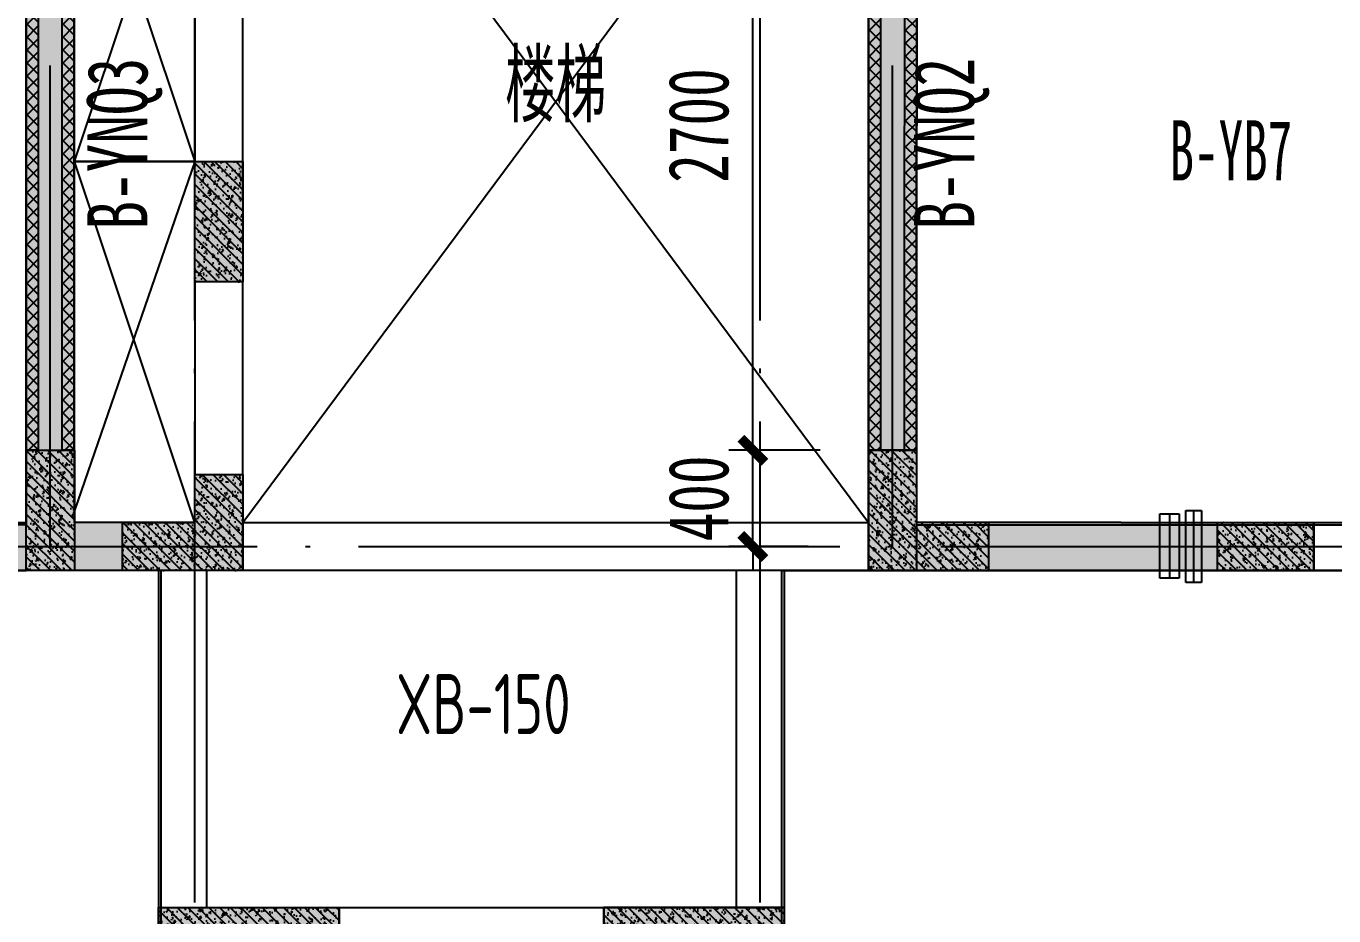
# Model space of a CAD drawing. Extents: x -3200781797 to -8106663, y 494714 to 1244925.
# Drawn here: x -8141201 to -8135767, y 933789 to 937488 of the extents above; entities that cross this region are included whole.
import ezdxf
from ezdxf.enums import TextEntityAlignment as Align
from ezdxf.xclip import XClip

# ---------------------------------------------------------------- set-up
doc = ezdxf.new("R2010")
doc.units = 0
doc.header["$LTSCALE"] = 1000
doc.header["$MEASUREMENT"] = 0
doc.header["$XCLIPFRAME"] = 0
for name, pattern in [('125-墙体$0$CENTER2', [1.125, 0.75, -0.125, 0.125, -0.125]), ('125-墙体$0$CONTINOUS', [0]), ('125-核心筒-标准层$0$CONTINOUS', [0]), ('3#-轴线$0$DOTE', [2.4200000000000004, 2, -0.2, 0.02, -0.2]), ('3#4#5#$0$DASH', [0.35, 0.25, -0.1]), ('DASH', [0.35, 0.25, -0.1])]:
    doc.linetypes.add(name, pattern=pattern)
doc.layers.get('Defpoints').update_dxf_attribs({"color": 30, "linetype": 'DASH'})
for name, color, linetype in [('120-墙体$0$S-WALL', 40, 'Continuous'), ('120-墙体$0$S-WALL-HATC', 253, 'Continuous'), ('125-墙体$0$DUCT-排烟中心线', 5, '125-墙体$0$CENTER2'), ('125-墙体$0$DUCT-排烟管', 2, 'Continuous'), ('125-墙体$0$DUCT-送风中心线', 5, '125-墙体$0$CENTER2'), ('125-墙体$0$DUCT-送风管', 4, 'Continuous'), ('125-墙体$0$S-WALL', 40, 'Continuous'), ('125-墙体$0$S-WALL-BEAM', 120, 'Continuous'), ('125-墙体$0$S-WALL-COLU', 252, '125-墙体$0$CONTINOUS'), ('125-墙体$0$S-WALL-COLU-HATC', 16, 'Continuous'), ('125-墙体$0$S-WALL-HATC', 253, 'Continuous'), ('125-核心筒-标准层$0$S-SLAB-HOLE', 5, 'Continuous'), ('125-核心筒-标准层$0$S-WALL', 40, 'Continuous'), ('125-核心筒-标准层$0$S-WALL-BEAM', 120, 'Continuous'), ('125-核心筒-标准层$0$S-WALL-COLU', 252, '125-核心筒-标准层$0$CONTINOUS'), ('125-核心筒-标准层$0$S-WALL-COLU-HATC', 16, 'Continuous'), ('125-核心筒-标准层$0$S-WALL-HATC', 253, 'Continuous'), ('3#-轴线$0$A-ANNO-DOTE', 10, '3#-轴线$0$DOTE'), ('3#4#5#$0$DIM', 3, 'Continuous'), ('3#4#5#$0$PC-SLAB', 6, '3#4#5#$0$DASH'), ('3#4#5#$0$S-ANNO-TEXT', 7, 'Continuous'), ('3#4#5#$0$S-PC-FQ-NYQ', 4, 'Continuous'), ('3#4#5#$0$S-PC-FQ-WYQ', 4, 'Continuous'), ('3#4#5#$0$S-PC-SLAB', 6, 'Continuous'), ('3#4#5#模板$0$S-SLAB-TEXT', 120, 'Continuous'), ('4#-标准层$0$S-SLAB-TEXT', 120, 'Continuous')]:
    doc.layers.add(name, color=color, linetype=linetype)
doc.styles.add('3#4#5#$0$外部参照 1$0$宋体', font='', dxfattribs={"width": 0.8})
doc.styles.add('3#4#5#$0$宋体', font='', dxfattribs={"width": 0.8})
doc.styles.add('3#4#5#$0$楷体', font='', dxfattribs={"width": 0.7})
doc.styles.add('3#4#5#模板$0$TSSD_Rein', font='tssdeng.shx', dxfattribs={"width": 0.7, "bigfont": 'hztxt.shx'})
doc.styles.add('4#-标准层$0$TSSD_Rein', font='tssdeng.shx', dxfattribs={"width": 0.7, "bigfont": 'hztxt.shx'})
doc.styles.get('3#4#5#$0$外部参照 1$0$宋体').set_extended_font_data('SimSun')
doc.styles.get('3#4#5#$0$宋体').set_extended_font_data('SimSun')
doc.styles.get('3#4#5#$0$楷体').set_extended_font_data('KaiTi_GB2312')
doc.dimstyles.new('3#4#5#$0$TSSD_100_100', dxfattribs={"dimtxt": 250, "dimasz": 100, "dimexe": 100, "dimexo": 250, "dimgap": 100, "dimtad": 1, "dimdec": 0, "dimzin": 0, "dimdsep": 46, "dimtxsty": '3#4#5#$0$楷体', "dimblk": '3#4#5#$0$_ArchTick', "dimcen": 0, "dimdle": 100, "dimclrt": 7, "dimadec": 0, "dimazin": 0, "dimtfac": 1, "dimtdec": 0, "dimtix": 1, "dimtmove": 2, "dimatfit": 3, "dimfxl": 1, "dimtolj": 1, "dimtzin": 0, "dimarcsym": 0})

# ---------------------------------------------------------------- blocks, each defined once
blk = doc.blocks.new('3#4#5#模板$0$banhou-1')
at = {"layer": '3#4#5#模板$0$S-SLAB-TEXT', "style": '3#4#5#模板$0$TSSD_Rein', "width": 0.7}
blk.add_text('XB-150', height=250, dxfattribs=at).set_placement((91797.24383308506, 28432.6346223593), align=Align.BOTTOM_LEFT)
blk = doc.blocks.new('3#4#5#$0$_ArchTick')
at = {"color": 0, "linetype": 'ByBlock', "const_width": 0.4}
blk.add_lwpolyline([(-0.5, -0.5), (0.5, 0.5)], dxfattribs=at)
blk = doc.blocks.new('*D3527')
at = {"layer": '3#4#5#$0$DIM', "color": 0, "lineweight": -2, "transparency": 16777216}
for p, q in [((32619.35272401017, -3000.161881071924), (32619.35272401017, -100.1653699586752)), ((32874.50831106691, -200.1653699586751), (32519.35272401017, -200.1653699586752)), ((32899.27011091555, -2900.161881071924), (32519.35272401017, -2900.161881071924))]:
    blk.add_line(p, q, dxfattribs=at)
at = {"layer": 'Defpoints', "color": 0, "transparency": 16777216}
for p in [(32619.35272401017, -200.1653699586752), (33124.50831106691, -200.1653699586751), (33149.27011091555, -2900.161881071924)]:
    blk.add_point(p, dxfattribs=at)
at = {"layer": '3#4#5#$0$DIM', "color": 0, "lineweight": -2, "transparency": 16777216, "xscale": 100, "yscale": 100, "zscale": 100}
for p, rotation in [((32619.35272401017, -200.1653699586752), 90), ((32619.35272401017, -2900.161881071924), 270)]:
    blk.add_blockref('3#4#5#$0$_ArchTick', p, dxfattribs=dict(at, rotation=rotation))
at = {"layer": '3#4#5#$0$DIM', "color": 7, "transparency": 16777216, "insert": (32394.35272401016, -1550.163625515308), "char_height": 250, "attachment_point": 5, "rotation": 90, "style": '3#4#5#$0$楷体'}
blk.add_mtext('\\A1;2700', dxfattribs=at)
blk = doc.blocks.new('3#4#5#$0$B-YNQ2')
at = {"layer": '3#4#5#$0$S-PC-FQ-WYQ'}
h = blk.add_hatch(dxfattribs=at)
h.set_pattern_fill('ANSI37', color=256, scale=12, angle=90)
h.set_pattern_definition([(135, (-988908.0325066783, 837089.8351959386), (-26.94076836320746, -26.94076836320745), []), (225, (-988908.0325066783, 837089.8351959386), (26.94076836320745, -26.94076836320746), [])])
h.paths.add_polyline_path([(-127105.3843353875, 321688.4222274119), (-127055.3843353875, 321688.4222274119), (-127055.6225355351, 324388.4186985985), (-127105.6225355351, 324388.4186985985)])
h = blk.add_hatch(dxfattribs=at)
h.set_pattern_fill('ANSI37', color=256, scale=12, angle=90)
h.set_pattern_definition([(135, (-988758.0325094552, 837089.835195946), (-26.94076836320746, -26.94076836320745), []), (225, (-988758.0325094552, 837089.835195946), (26.94076836320745, -26.94076836320746), [])])
h.paths.add_polyline_path([(-126955.3843381647, 321688.4222274194), (-126905.3843381647, 321688.4222274194), (-126905.6225383123, 324388.418698606), (-126955.6225383123, 324388.418698606)])
for points in [[(-127105.3843353875, 321688.4222274119), (-127055.3843353875, 321688.4222274119), (-127055.6225355351, 324388.4186985985), (-127105.6225355351, 324388.4186985985)], [(-127105.6225358211, 324388.4186985985), (-126905.6225354774, 324388.4186985985), (-126905.3843353298, 321688.4222274194), (-127105.3843356734, 321688.4222274194)], [(-126955.3843381647, 321688.4222274194), (-126905.3843381647, 321688.4222274194), (-126905.6225383123, 324388.418698606), (-126955.6225383123, 324388.418698606)]]:
    blk.add_lwpolyline(points, close=True, dxfattribs=at)
blk = doc.blocks.new('3#4#5#$0$B-YNQ3')
at = {"layer": '3#4#5#$0$S-PC-FQ-WYQ'}
h = blk.add_hatch(dxfattribs=at)
h.set_pattern_fill('ANSI37', color=256, scale=12, angle=90)
h.set_pattern_definition([(135, (-992358.2834872701, 833989.7067861415), (-26.94076836320746, -26.94076836320745), []), (225, (-992358.2834872701, 833989.7067861415), (26.94076836320745, -26.94076836320746), [])])
h.paths.add_polyline_path([(-130555.6353159794, 319088.2938176148), (-130505.6353159794, 319088.2938176148), (-130505.8737210643, 321488.3999121862), (-130555.8737210643, 321488.3999121862)])
h = blk.add_hatch(dxfattribs=at)
h.set_pattern_fill('ANSI37', color=256, scale=12, angle=90)
h.set_pattern_definition([(135, (-992208.2834900471, 833989.706786149), (-26.94076836320746, -26.94076836320745), []), (225, (-992208.2834900471, 833989.706786149), (26.94076836320745, -26.94076836320746), [])])
h.paths.add_polyline_path([(-130405.6353187566, 319088.2938176224), (-130355.6353187566, 319088.2938176224), (-130355.8737238415, 321488.3999121937), (-130405.8737238415, 321488.3999121937)])
for points in [[(-130555.6353159794, 319088.2938176148), (-130505.6353159794, 319088.2938176148), (-130505.8737210643, 321488.3999121862), (-130555.8737210643, 321488.3999121862)], [(-130555.8737213502, 321488.3999121862), (-130355.8737210066, 321488.3999121862), (-130355.6353159216, 319088.2938176224), (-130555.6353162653, 319088.2938176224)], [(-130405.6353187566, 319088.2938176224), (-130355.6353187566, 319088.2938176224), (-130355.8737238415, 321488.3999121937), (-130405.8737238415, 321488.3999121937)]]:
    blk.add_lwpolyline(points, close=True, dxfattribs=at)
blk = doc.blocks.new('*D3515')
at = {"layer": '3#4#5#$0$DIM', "color": 0, "lineweight": -2, "transparency": 16777216}
for p, q in [((32619.3527240104, -2900.161881071924), (32619.3527240104, -2800.161881071924)), ((32874.50831106691, -2900.161881071924), (32519.3527240104, -2900.161881071924)), ((32619.3527240104, -3300.000362089197), (32619.3527240104, -2900.161881071924)), ((32849.56861197883, -3300.000362089197), (32519.3527240104, -3300.000362089197)), ((32619.3527240104, -3300.000362089197), (32619.3527240104, -3400.000362089197))]:
    blk.add_line(p, q, dxfattribs=at)
at = {"layer": 'Defpoints', "color": 0, "transparency": 16777216}
for p in [(32619.3527240104, -2900.161881071924), (33124.50831106691, -2900.161881071924), (33099.56861197883, -3300.000362089197)]:
    blk.add_point(p, dxfattribs=at)
at = {"layer": '3#4#5#$0$DIM', "color": 0, "lineweight": -2, "transparency": 16777216, "xscale": 100, "yscale": 100, "zscale": 100}
for p, rotation in [((32619.3527240104, -2900.161881071924), 270), ((32619.3527240104, -3300.000362089197), 90)]:
    blk.add_blockref('3#4#5#$0$_ArchTick', p, dxfattribs=dict(at, rotation=rotation))
at = {"layer": '3#4#5#$0$DIM', "color": 7, "transparency": 16777216, "insert": (32394.35272401039, -3100.081121580569), "char_height": 250, "attachment_point": 5, "rotation": 90, "style": '3#4#5#$0$楷体'}
blk.add_mtext('\\A1;400', dxfattribs=at)
blk = doc.blocks.new('3#4#5#$0$ban3')
at = {"layer": '3#4#5#$0$S-PC-SLAB'}
for points in [[(-216832.0009944952, 409964.9999670067), (-216832.0009944952, 412984.9999670067), (-219532.0009944952, 412984.9999670067), (-219532.0009944952, 409964.9999670067)], [(-214472.0009953861, 407375.0001829517), (-220092.0009953849, 407375.0001829517), (-220092.0009953849, 409775.0001829517), (-214472.0009953861, 409775.0001829517)]]:
    blk.add_lwpolyline(points, close=True, dxfattribs=at)
blk = doc.blocks.new('3#4#5#$0$ban111')
at = {"layer": '3#4#5#$0$S-PC-SLAB'}
for points in [[(-225932.0008750532, 409965.0001437321), (-225932.0008750532, 412985.0001437321), (-223232.0008750532, 412985.0001437321), (-223232.0008750532, 409965.0001437321)], [(-228292.0000004165, 407374.9996759502), (-222672.0000004176, 407374.9996759502), (-222672.0000004176, 409774.9996759502), (-228292.0000004165, 409774.9996759502)]]:
    blk.add_lwpolyline(points, close=True, dxfattribs=at)
blk = doc.blocks.new('3#4#5#$0$5#')
at = {"layer": '3#4#5#$0$S-ANNO-TEXT', "xscale": -1}
for name, p in [('3#4#5#$0$ban3', (-43034.90157780028, -247400.4721099574)), ('3#4#5#$0$ban111', (-43035.68741598609, -247400.0000532265))]:
    blk.add_blockref(name, p, dxfattribs=at)
at = {"layer": '3#4#5#$0$PC-SLAB', "linetype": 'ByBlock', "style": '3#4#5#$0$外部参照 1$0$宋体', "width": 0.6}
blk.add_text('B-YB7', height=250, dxfattribs=at).set_placement((181502.3135094283, 164121.6105128663), align=Align.MIDDLE)
blk = doc.blocks.new('125-墙体$0$she')
at = {"layer": '125-墙体$0$DUCT-排烟中心线'}
blk.add_line((7449.829196583538, -3050.68961579488), (7449.829196583552, -3349.311543054311), dxfattribs=at)
at = {"layer": '125-墙体$0$DUCT-排烟管'}
for p, q in [((7482.329196583552, -3349.311543054311), (7482.329196583538, -3050.68961579488)), ((7417.329196583552, -3349.311543054311), (7482.329196583552, -3349.311543054311))]:
    blk.add_line(p, q, dxfattribs=at)
at = {"layer": '125-墙体$0$DUCT-送风中心线'}
blk.add_line((7549.829196583538, -3063.748486237739), (7549.829196583538, -3330.976503901729), dxfattribs=at)
at = {"layer": '125-墙体$0$DUCT-送风管'}
for p, q in [((7509.829196583538, -3063.748486237739), (7509.829196583538, -3330.976503901729)), ((7589.829196583538, -3330.976503901729), (7589.829196583538, -3063.748486237739)), ((7509.829196583538, -3330.976503901729), (7589.829196583538, -3330.976503901729))]:
    blk.add_line(p, q, dxfattribs=at)
blk = doc.blocks.new('125-墙体')
at = {"layer": '125-墙体$0$S-WALL-COLU-HATC'}
h = blk.add_hatch(dxfattribs=at)
h.set_pattern_fill('AR-CONC', color=256, scale=10)
h.set_pattern_definition([(49.99999999999999, (16440.72775740876, -244207.8143496843), (71.72601826007535, -6.275213498259511), [7.5, -82.5]), (355, (16440.72775740876, -244207.8143496843), (-13.8751333613, 75.21921337000119), [6, -66]), (100.4514, (16446.70492540876, -244208.3372836843), (57.85093817140216, 68.94395420609536), [6.374018999999985, -70.11421119999976]), (46.18420000000002, (16440.72775740876, -244187.8143496843), (106.7241048625644, -16.55190143290181), [11.24999999999993, -123.7499999999994]), (96.6356, (16449.62143190876, -244189.1936803843), (93.46627055487033, 97.41178709004417), [9.561028799999999, -105.1713]), (351.1842, (16440.72775740876, -244187.8143496843), (93.46619451336272, 97.41186009253246), [9, -99]), (21, (16450.72775740876, -244192.8143496843), (59.69070521184616, -40.26188906653388), [7.5, -82.5]), (326.0000000000001, (16450.72775740876, -244192.8143496843), (24.33153319215817, 72.5150045046853), [6, -66]), (71.4514, (16455.70198070876, -244196.1695102843), (84.02226285814899, 32.25304967099524), [6.374019000000001, -70.1142112]), (37.50000000000001, (16440.72775740876, -244207.8143496843), (1.215985531729067, 33.28938538313115), [0, -65.19999999999999, 0, -67, 0, -66.25]), (7.499999999999999, (16440.72775740876, -244207.8143496843), (26.30695374421486, 39.44117118823603), [0, -38.2, 0, -63.7, 0, -25.25]), (327.5, (16418.42775740876, -244207.8143496843), (53.3822436172409, -2.255487173437976), [0, -25, 0, -78, 0, -103.5]), (317.5, (16408.42775740876, -244207.8143496843), (58.31861693423862, 10.01049823323177), [0, -32.5, 0, -51.8, 0, -73.5])])
h.paths.add_polyline_path([(7349.999502355931, -3299.999096638727), (7349.999502355931, -3099.999096638727), (6950, -3100.000196011708), (6950, -3300.000196011708)])
h = blk.add_hatch(dxfattribs=at)
h.set_pattern_fill('ANSI31', color=256, scale=250, style=0)
h.set_pattern_definition([(45, (16440.72775740876, -244207.8143496843), (-22.09708691207961, 22.09708691207961), [])])
h.paths.add_polyline_path([(7349.999502355931, -3099.999096638727), (6950, -3100.000196011708), (6950, -3300.000196011708), (7349.999502355931, -3299.999096638727)])
at = {"layer": '125-墙体$0$S-WALL-HATC'}
for points in [[(7750, -3100), (6950, -3100), (6950, -3300), (7750, -3300)], [(7750, -3100), (7750, -3300), (8600, -3300), (8600, -3100)]]:
    blk.add_hatch(color=256, dxfattribs=at).paths.add_polyline_path(points)
at = {"layer": '125-墙体$0$DUCT-排烟管'}
for p, q in [((7417.329196583538, -3050.68961579488), (7417.329196583552, -3349.311543054311)), ((7482.329196583538, -3050.68961579488), (7417.329196583538, -3050.68961579488))]:
    blk.add_line(p, q, dxfattribs=at)
at = {"layer": '125-墙体$0$DUCT-送风管'}
blk.add_line((7589.829196583538, -3063.748486237739), (7509.829196583538, -3063.748486237739), dxfattribs=at)
at = {"layer": '125-墙体$0$S-WALL'}
for p, q in [((7750, -3100), (6950, -3100)), ((6950, -3100), (6950, -3300)), ((7349.999502355931, -3099.999096638727), (7249.999502355931, -3099.999096638727)), ((7447.999502355931, -3299.999096638727), (7447.999502355931, -3099.999096638727)), ((7750, -3100), (8600, -3100)), ((6950, -3300), (7750, -3300)), ((7249.999502355931, -3299.999096638727), (7349.999502355931, -3299.999096638727)), ((7750, -3300), (8600, -3300))]:
    blk.add_line(p, q, dxfattribs=at)
at = {"layer": '125-墙体$0$S-WALL-BEAM'}
blk.add_lwpolyline([(2250, -3099.999803988292), (2250, -3300.000196011708), (6950, -3300.000196011708), (6950, -3099.999803988292)], close=True, dxfattribs=at)
at = {"layer": '125-墙体$0$S-WALL-COLU', "lineweight": -2}
blk.add_lwpolyline([(7349.999502355931, -3299.999096638727), (7349.999502355931, -3099.999096638727), (6950, -3100.000196011708), (6950, -3300.000196011708)], close=True, dxfattribs=at)
blk.add_blockref('125-墙体$0$she', (0, 0))
blk = doc.blocks.new('120-墙体')
at = {"layer": '120-墙体$0$S-WALL-HATC'}
blk.add_hatch(color=256, dxfattribs=at).paths.add_polyline_path([(-6350, -3300), (-6350, -3100), (-7800.000000000015, -3100), (-7800, -3300)])
at = {"layer": '120-墙体$0$S-WALL'}
for p, q in [((-6350, -3100), (-7800.000000000015, -3100)), ((-7800, -3300), (-7800.000000000015, -3100)), ((-6350, -3300), (-7800, -3300))]:
    blk.add_line(p, q, dxfattribs=at)
blk = doc.blocks.new('125-核心筒-标准层')
at = {"layer": '125-核心筒-标准层$0$S-WALL-COLU-HATC'}
h = blk.add_hatch(dxfattribs=at)
h.set_pattern_fill('AR-CONC', color=256, scale=10)
h.set_pattern_definition([(49.99999999999999, (13387.0756467121, -232307.8336407725), (71.72601826007535, -6.275213498259511), [7.5, -82.5]), (355, (13387.0756467121, -232307.8336407725), (-13.8751333613, 75.21921337000119), [6, -66]), (100.4514, (13393.05281471211, -232308.3565747725), (57.85093817140216, 68.94395420609536), [6.374018999999977, -70.11421119999962]), (46.18420000000002, (13387.0756467121, -232287.8336407725), (106.7241048625644, -16.55190143290181), [11.24999999999991, -123.7499999999993]), (96.6356, (13395.96932121209, -232289.2129714725), (93.46627055487033, 97.41178709004417), [9.561028799999999, -105.1713]), (351.1842, (13387.0756467121, -232287.8336407725), (93.46619451336272, 97.41186009253246), [9, -99]), (21, (13397.0756467121, -232292.8336407725), (59.69070521184616, -40.26188906653388), [7.5, -82.5]), (326.0000000000001, (13397.0756467121, -232292.8336407725), (24.33153319215817, 72.5150045046853), [6, -66]), (71.4514, (13402.0498700121, -232296.1888013725), (84.02226285814899, 32.25304967099524), [6.374019000000001, -70.1142112]), (37.50000000000001, (13387.0756467121, -232307.8336407725), (1.215985531729067, 33.28938538313115), [0, -65.19999999999999, 0, -67, 0, -66.25]), (7.499999999999999, (13387.0756467121, -232307.8336407725), (26.30695374421486, 39.44117118823603), [0, -38.2, 0, -63.7, 0, -25.25]), (327.5, (13364.77564671211, -232307.8336407725), (53.3822436172409, -2.255487173437976), [0, -25, 0, -78, 0, -103.5]), (317.5, (13354.77564671211, -232307.8336407725), (58.31861693423862, 10.01049823323177), [0, -32.5, 0, -51.8, 0, -73.5])])
h.paths.add_polyline_path([(1150, 5500.000000476837), (950, 5500.000000476837), (950, 5000), (1150, 5000)])
h = blk.add_hatch(dxfattribs=at)
h.set_pattern_fill('ANSI31', color=256, scale=250, style=0)
h.set_pattern_definition([(45, (13387.0756467121, -232307.8336407725), (-22.09708691207961, 22.09708691207961), [])])
h.paths.add_polyline_path([(950, 5000), (1150, 5000), (1150, 5500.000000476837), (950, 5500.000000476837)])
h = blk.add_hatch(dxfattribs=at)
h.set_pattern_fill('AR-CONC', color=256, scale=10)
h.set_pattern_definition([(49.99999999999999, (15689.61140156887, -237762.7235425184), (71.72601826007535, -6.275213498259511), [7.5, -82.5]), (355, (15689.61140156887, -237762.7235425184), (-13.8751333613, 75.21921337000119), [6, -66]), (100.4514, (15695.58856956888, -237763.2464765184), (57.85093817140216, 68.94395420609536), [6.374018999999981, -70.11421119999969]), (46.18420000000002, (15689.61140156887, -237742.7235425184), (106.7241048625644, -16.55190143290181), [11.24999999999992, -123.7499999999994]), (96.6356, (15698.50507606886, -237744.1028732184), (93.46627055487033, 97.41178709004417), [9.561028799999999, -105.1713]), (351.1842, (15689.61140156887, -237742.7235425184), (93.46619451336272, 97.41186009253246), [9, -99]), (21, (15699.61140156887, -237747.7235425184), (59.69070521184616, -40.26188906653388), [7.5, -82.5]), (326.0000000000001, (15699.61140156887, -237747.7235425184), (24.33153319215817, 72.5150045046853), [6, -66]), (71.4514, (15704.58562486887, -237751.0787031184), (84.02226285814899, 32.25304967099524), [6.374019000000001, -70.1142112]), (37.50000000000001, (15689.61140156887, -237762.7235425184), (1.215985531729067, 33.28938538313115), [0, -65.19999999999999, 0, -67, 0, -66.25]), (7.499999999999999, (15689.61140156887, -237762.7235425184), (26.30695374421486, 39.44117118823603), [0, -38.2, 0, -63.7, 0, -25.25]), (327.5, (15667.31140156888, -237762.7235425184), (53.3822436172409, -2.255487173437976), [0, -25, 0, -78, 0, -103.5]), (317.5, (15657.31140156888, -237762.7235425184), (58.31861693423862, 10.01049823323177), [0, -32.5, 0, -51.8, 0, -73.5])])
h.paths.add_polyline_path([(-1850, 4000), (-1849.984224052634, 4299.999635964865), (-1649.984224052634, 4299.999635964865), (-1650, 3800), (-2149.999908089638, 3800.000000539585), (-2149.999908089638, 4000.000000539352)])
h = blk.add_hatch(dxfattribs=at)
h.set_pattern_fill('ANSI31', color=256, scale=250, style=0)
h.set_pattern_definition([(45, (15689.61140156887, -237762.7235425184), (-22.09708691207961, 22.09708691207961), [])])
h.paths.add_polyline_path([(-1850, 4000), (-1849.984224052634, 4299.999635964865), (-1649.984224052634, 4299.999635964865), (-1650, 3800), (-2149.999908089638, 3800.000000539585), (-2149.999908089638, 4000.000000539352)])
h = blk.add_hatch(dxfattribs=at)
h.set_pattern_fill('AR-CONC', color=256, scale=10)
h.set_pattern_definition([(49.99999999999999, (14087.0756467121, -233457.8336407725), (71.72601826007535, -6.275213498259511), [7.5, -82.5]), (355, (14087.0756467121, -233457.8336407725), (-13.8751333613, 75.21921337000119), [6, -66]), (100.4514, (14093.05281471211, -233458.3565747725), (57.85093817140216, 68.94395420609536), [6.374018999999977, -70.11421119999962]), (46.18420000000002, (14087.0756467121, -233437.8336407725), (106.7241048625644, -16.55190143290181), [11.24999999999991, -123.7499999999993]), (96.6356, (14095.96932121209, -233439.2129714725), (93.46627055487033, 97.41178709004417), [9.561028799999999, -105.1713]), (351.1842, (14087.0756467121, -233437.8336407725), (93.46619451336272, 97.41186009253246), [9, -99]), (21, (14097.0756467121, -233442.8336407725), (59.69070521184616, -40.26188906653388), [7.5, -82.5]), (326.0000000000001, (14097.0756467121, -233442.8336407725), (24.33153319215817, 72.5150045046853), [6, -66]), (71.4514, (14102.0498700121, -233446.1888013725), (84.02226285814899, 32.25304967099524), [6.374019000000001, -70.1142112]), (37.50000000000001, (14087.0756467121, -233457.8336407725), (1.215985531729067, 33.28938538313115), [0, -65.19999999999999, 0, -67, 0, -66.25]), (7.499999999999999, (14087.0756467121, -233457.8336407725), (26.30695374421486, 39.44117118823603), [0, -38.2, 0, -63.7, 0, -25.25]), (327.5, (14064.77564671211, -233457.8336407725), (53.3822436172409, -2.255487173437976), [0, -25, 0, -78, 0, -103.5]), (317.5, (14054.77564671211, -233457.8336407725), (58.31861693423862, 10.01049823323177), [0, -32.5, 0, -51.8, 0, -73.5])])
h.paths.add_polyline_path([(1850, 4300), (1650, 4300), (1650, 3800), (1850, 3800)])
h = blk.add_hatch(dxfattribs=at)
h.set_pattern_fill('ANSI31', color=256, scale=250, style=0)
h.set_pattern_definition([(45, (14087.0756467121, -233457.8336407725), (-22.09708691207961, 22.09708691207961), [])])
h.paths.add_polyline_path([(1850, 4300), (1650, 4300), (1650, 3800), (1850, 3800)])
h = blk.add_hatch(dxfattribs=at)
h.set_pattern_fill('AR-CONC', color=256, scale=10)
h.set_pattern_definition([(49.99999999999999, (16687.05247968878, -238136.9901149062), (71.72601826007535, -6.275213498259511), [7.5, -82.5]), (355, (16687.05247968878, -238136.9901149062), (-13.8751333613, 75.21921337000119), [6, -66]), (100.4514, (16693.02964768879, -238137.5130489062), (57.85093817140216, 68.94395420609536), [6.374018999999981, -70.11421119999969]), (46.18420000000002, (16687.05247968878, -238116.9901149062), (106.7241048625644, -16.55190143290181), [11.24999999999992, -123.7499999999994]), (96.6356, (16695.94615418877, -238118.3694456062), (93.46627055487033, 97.41178709004417), [9.561028799999999, -105.1713]), (351.1842, (16687.05247968878, -238116.9901149062), (93.46619451336272, 97.41186009253246), [9, -99]), (21, (16697.05247968878, -238121.9901149062), (59.69070521184616, -40.26188906653388), [7.5, -82.5]), (326.0000000000001, (16697.05247968878, -238121.9901149062), (24.33153319215817, 72.5150045046853), [6, -66]), (71.4514, (16702.02670298878, -238125.3452755062), (84.02226285814899, 32.25304967099524), [6.374019000000001, -70.1142112]), (37.50000000000001, (16687.05247968878, -238136.9901149062), (1.215985531729067, 33.28938538313115), [0, -65.19999999999999, 0, -67, 0, -66.25]), (7.499999999999999, (16687.05247968878, -238136.9901149062), (26.30695374421486, 39.44117118823603), [0, -38.2, 0, -63.7, 0, -25.25]), (327.5, (16664.75247968879, -238136.9901149062), (53.3822436172409, -2.255487173437976), [0, -25, 0, -78, 0, -103.5]), (317.5, (16654.75247968879, -238136.9901149062), (58.31861693423862, 10.01049823323177), [0, -32.5, 0, -51.8, 0, -73.5])])
h.paths.add_polyline_path([(1150, 4000), (1149.984224052634, 4200), (949.9842240526341, 4200), (950, 3800), (1449.999908089638, 3800.000000539585), (1449.999908089638, 4000.000000539352)])
h = blk.add_hatch(dxfattribs=at)
h.set_pattern_fill('ANSI31', color=256, scale=250, style=0)
h.set_pattern_definition([(45, (16687.05247968878, -238136.9901149062), (-22.09708691207961, 22.09708691207961), [])])
h.paths.add_polyline_path([(1150, 4000), (1149.984224052634, 4200), (949.9842240526341, 4200), (950, 3800), (1449.999908089638, 3800.000000539585), (1449.999908089638, 4000.000000539352)])
h = blk.add_hatch(dxfattribs=at)
h.set_pattern_fill('AR-CONC', color=256, scale=10)
h.set_pattern_definition([(49.99999999999999, (14437.05247968878, -238295.612466133), (71.72601826007535, -6.275213498259511), [7.5, -82.5]), (355, (14437.05247968878, -238295.612466133), (-13.8751333613, 75.21921337000119), [6, -66]), (100.4514, (14443.02964768879, -238296.135400133), (57.85093817140216, 68.94395420609536), [6.374018999999981, -70.11421119999969]), (46.18420000000002, (14437.05247968878, -238275.612466133), (106.7241048625644, -16.55190143290181), [11.24999999999992, -123.7499999999994]), (96.6356, (14445.94615418877, -238276.991796833), (93.46627055487033, 97.41178709004417), [9.561028799999999, -105.1713]), (351.1842, (14437.05247968878, -238275.612466133), (93.46619451336272, 97.41186009253246), [9, -99]), (21, (14447.05247968878, -238280.612466133), (59.69070521184616, -40.26188906653388), [7.5, -82.5]), (326.0000000000001, (14447.05247968878, -238280.612466133), (24.33153319215817, 72.5150045046853), [6, -66]), (71.4514, (14452.02670298878, -238283.967626733), (84.02226285814899, 32.25304967099524), [6.374019000000001, -70.1142112]), (37.50000000000001, (14437.05247968878, -238295.612466133), (1.215985531729067, 33.28938538313115), [0, -65.19999999999999, 0, -67, 0, -66.25]), (7.499999999999999, (14437.05247968878, -238295.612466133), (26.30695374421486, 39.44117118823603), [0, -38.2, 0, -63.7, 0, -25.25]), (327.5, (14414.75247968879, -238295.612466133), (53.3822436172409, -2.255487173437976), [0, -25, 0, -78, 0, -103.5]), (317.5, (14404.75247968879, -238295.612466133), (58.31861693423862, 10.01049823323177), [0, -32.5, 0, -51.8, 0, -73.5])])
h.paths.add_polyline_path([(-1100, 2200), (-1100.015775947366, 1900.000364035135), (-1300.015775947366, 1900.000364035135), (-1300, 2400), (-550, 2399.999999999884), (-550, 2200.000000000116)])
h = blk.add_hatch(dxfattribs=at)
h.set_pattern_fill('ANSI31', color=256, scale=250, style=0)
h.set_pattern_definition([(45, (14437.05247968878, -238295.612466133), (-22.09708691207961, 22.09708691207961), [])])
h.paths.add_polyline_path([(-1100, 2200), (-1100.015775947366, 1900.000364035135), (-1300.015775947366, 1900.000364035135), (-1300, 2400), (-550, 2399.999999999884), (-550, 2200.000000000116)])
h = blk.add_hatch(dxfattribs=at)
h.set_pattern_fill('AR-CONC', color=256, scale=10)
h.set_pattern_definition([(49.99999999999999, (18639.61140156887, -238707.8110218459), (71.72601826007535, -6.275213498259511), [7.5, -82.5]), (355, (18639.61140156887, -238707.8110218459), (-13.8751333613, 75.21921337000119), [6, -66]), (100.4514, (18645.58856956888, -238708.3339558459), (57.85093817140216, 68.94395420609536), [6.374018999999982, -70.1142111999997]), (46.18420000000002, (18639.61140156887, -238687.8110218459), (106.7241048625644, -16.55190143290181), [11.24999999999992, -123.7499999999994]), (96.6356, (18648.50507606886, -238689.1903525459), (93.46627055487033, 97.41178709004417), [9.561028799999999, -105.1713]), (351.1842, (18639.61140156887, -238687.8110218459), (93.46619451336272, 97.41186009253246), [9, -99]), (21, (18649.61140156887, -238692.8110218459), (59.69070521184616, -40.26188906653388), [7.5, -82.5]), (326.0000000000001, (18649.61140156887, -238692.8110218459), (24.33153319215817, 72.5150045046853), [6, -66]), (71.4514, (18654.58562486887, -238696.1661824459), (84.02226285814899, 32.25304967099524), [6.374019000000001, -70.1142112]), (37.50000000000001, (18639.61140156887, -238707.8110218459), (1.215985531729067, 33.28938538313115), [0, -65.19999999999999, 0, -67, 0, -66.25]), (7.499999999999999, (18639.61140156887, -238707.8110218459), (26.30695374421486, 39.44117118823603), [0, -38.2, 0, -63.7, 0, -25.25]), (327.5, (18617.31140156888, -238707.8110218459), (53.3822436172409, -2.255487173437976), [0, -25, 0, -78, 0, -103.5]), (317.5, (18607.31140156888, -238707.8110218459), (58.31861693423862, 10.01049823323177), [0, -32.5, 0, -51.8, 0, -73.5])])
h.paths.add_polyline_path([(1100, 2200), (1100.015775947366, 1900.000364035135), (1300.015775947366, 1900.000364035135), (1300, 2400), (550, 2399.999999999884), (550, 2200.000000000116)])
h = blk.add_hatch(dxfattribs=at)
h.set_pattern_fill('ANSI31', color=256, scale=250, style=0)
h.set_pattern_definition([(45, (18639.61140156887, -238707.8110218459), (-22.09708691207961, 22.09708691207961), [])])
h.paths.add_polyline_path([(1100, 2200), (1100.015775947366, 1900.000364035135), (1300.015775947366, 1900.000364035135), (1300, 2400), (550, 2399.999999999884), (550, 2200.000000000116)])
at = {"layer": '125-核心筒-标准层$0$S-WALL-HATC'}
for points in [[(1650, 5500), (1850, 5500), (1850, 7000), (1749.836042866111, 7100), (1650, 7000)], [(-1850, 4000), (-1650, 3800), (-1650, 6634.310774981976), (-1850, 6634.310774981976)], [(950, 5350), (1150, 5350), (1150, 5500), (950, 5500)], [(1650, 5350), (1850, 5350), (1850, 5500), (1650, 5500)], [(950, 5350), (950, 5000), (1150, 5000), (1150, 5350)], [(1750, 3933.333333333333), (1850, 4000), (1850, 5350), (1650, 5350), (1650, 4000)], [(1150, 4000), (1149.984224052634, 4200), (949.9842240526341, 4200), (950, 3800)], [(-1850, 4000), (-1850, 3800), (-1650, 3800)], [(1150, 4000), (950, 3800), (1750, 3800), (1750, 3933.333333333333), (1650, 4000)], [(1750, 3933.333333333333), (1750, 3800), (1850, 3800), (1850, 4000)], [(1300, 2400), (550, 2400), (550, 2200), (1100, 2200), (1100, 100), (0, 100), (-1100, 100), (-1100, 2200), (-550, 2200), (-550, 2400), (-1300, 2400), (-1300, -100), (-100, -100), (-100, -400), (100, -400), (100, -100), (1300, -100)]]:
    blk.add_hatch(color=256, dxfattribs=at).paths.add_polyline_path(points)
at = {"layer": '125-核心筒-标准层$0$S-SLAB-HOLE'}
for points in [[(950, 4000), (-1650, 7500)], [(950, 7500), (-1650, 4000)], [(1650, 5500), (1150, 7000)], [(1650, 7000), (1150, 5500.000392023416)], [(1150, 5500.000392023416), (1650, 4050)], [(1150.000002696763, 4000), (1650, 5500.000196011708)]]:
    blk.add_lwpolyline(points, dxfattribs=at)
at = {"layer": '125-核心筒-标准层$0$S-WALL'}
for p, q in [((1850, 5500), (1850, 7200)), ((1650, 5500), (1650, 7000)), ((-1850, 3800), (-1850, 6634.310774981976)), ((-1650, 3800), (-1650, 6634.310774981976)), ((950, 5350), (950, 5500)), ((1150, 5350), (1150, 5500)), ((1650, 5350), (1650, 5500)), ((1850, 5350), (1850, 5500)), ((950, 5350), (950, 5000)), ((1150, 5000), (1150, 5350)), ((1650, 4000), (1650, 5350)), ((1850, 3800), (1850, 5350)), ((950, 5000), (1150, 5000)), ((1150, 4200), (950, 4200)), ((950, 4200), (950, 3800)), ((1150, 4000), (1150, 4200)), ((-1850, 4000), (-1850, 4000)), ((1150, 4000), (1650, 4000)), ((-1850, 3800), (-1650, 3800)), ((950, 3800), (1850, 3800)), ((-1300, -100), (-1300, 2400)), ((-550, 2400), (-1300, 2400)), ((-550, 2200), (-550, 2400)), ((1300, 2400), (550, 2400)), ((550, 2400), (550, 2200)), ((1300, 2400), (1300, -100))]:
    blk.add_line(p, q, dxfattribs=at)
at = {"layer": '125-核心筒-标准层$0$S-WALL-BEAM'}
for points in [[(950, 6900.000000476837), (1150, 6900.000000476837), (1150, 5500.000000476837), (950, 5500.000000476837)], [(1650, 5500.000196011708), (1650, 5500.000196011708), (1150, 5500.000392023416), (1150, 5500.000392023416)], [(950, 5000), (1150, 5000), (1150, 4200), (950, 4200)], [(-1650, 3800), (950, 3800), (950, 4000), (-1650, 4000)], [(-1300, 3800), (-1100, 3800), (-1100, 2400), (-1300, 2400)], [(1100, 3800), (1300, 3800), (1300, 2400), (1100, 2400)], [(-550, 2200), (550, 2200), (550, 2400), (-550, 2400)]]:
    blk.add_lwpolyline(points, close=True, dxfattribs=at)
at = {"layer": '125-核心筒-标准层$0$S-WALL-COLU', "lineweight": -2}
for points in [[(1150, 5500.000000476837), (950, 5500.000000476837), (950, 5000), (1150, 5000)], [(1850, 4300), (1650, 4300), (1650, 3800), (1850, 3800)]]:
    blk.add_lwpolyline(points, close=True, dxfattribs=at)
at = {"layer": '125-核心筒-标准层$0$S-WALL-COLU', "linetype": 'ByBlock'}
for points in [[(-1850, 4000), (-1849.984224052634, 4299.999635964865), (-1649.984224052634, 4299.999635964865), (-1650, 3800), (-2149.999908089638, 3800.000000539585), (-2149.999908089638, 4000.000000539352), (-1850, 4000)], [(1150, 4000), (1149.984224052634, 4200), (949.9842240526341, 4200), (950, 3800), (1449.999908089638, 3800.000000539585), (1449.999908089638, 4000.000000539352), (1150, 4000)], [(-1100, 2200), (-1100.015775947366, 1900.000364035135), (-1300.015775947366, 1900.000364035135), (-1300, 2400), (-550, 2399.999999999884), (-550, 2200.000000000116), (-1100, 2200)], [(1100, 2200), (1100.015775947366, 1900.000364035135), (1300.015775947366, 1900.000364035135), (1300, 2400), (550, 2399.999999999884), (550, 2200.000000000116), (1100, 2200)]]:
    blk.add_lwpolyline(points, dxfattribs=at)
blk = doc.blocks.new('3#-轴线')
at = {"layer": '3#-轴线$0$A-ANNO-DOTE'}
for points in [[(29600, -3200), (29600, 5500)], [(30200, -7100), (30200, 5500)], [(32550, -7100), (32550, 5500)], [(33100, -3200), (33100, 5500)], [(-3000, -3200), (44800, -3200)]]:
    blk.add_lwpolyline(points, dxfattribs=at)
blk = doc.blocks.new('3#4#5#$0$A$C53EF3948')
at = {"layer": '3#4#5#$0$S-PC-FQ-WYQ', "xscale": -1}
for name, p in [('3#4#5#$0$B-YNQ2', (-93805.6590342237, -324588.5839899576)), ('3#4#5#$0$B-YNQ3', (-100756.3582717392, -321988.3993597217))]:
    blk.add_blockref(name, p, dxfattribs=at)
at = {"layer": '3#4#5#$0$S-PC-FQ-NYQ', "style": '3#4#5#$0$宋体', "width": 0.7}
for s, p in [('B-YNQ3', (29978.26898882393, -1982.830782484438)), ('B-YNQ2', (33414.26898882393, -1982.830782484438))]:
    blk.add_text(s, height=250, rotation=90, dxfattribs=at).set_placement(p, align=Align.MIDDLE_LEFT)
at = {"layer": '3#4#5#$0$DIM'}
for base, p1, p2, picture, middle in [((32619.35272401017, -200.1653699586752), (33149.27011091553, -2900.161881071923), (33124.50831106689, -200.165369958675), '*D3527', (32394.35272401016, -1550.163625515308)), ((32619.3527240104, -2900.161881071924), (33099.56861197882, -3300.000362089195), (33124.50831106689, -2900.161881071923), '*D3515', (32394.35272401039, -3100.081121580569))]:
    dim = blk.add_linear_dim(base=base, p1=p1, p2=p2, angle=90, dimstyle='3#4#5#$0$TSSD_100_100', dxfattribs=at)
    dim.commit()
    dim.dimension.update_dxf_attribs({"geometry": picture, "text_midpoint": middle})

msp = doc.modelspace()

# ---------------------------------------------------------------- block references
msp.add_blockref('3#-轴线', (-8170700.435511587, 938524.6198560873))
at = {"xscale": -1, "rotation": 3.622788229407092e-06}
for name, p in [('125-核心筒-标准层', (-8139350.435770829, 931424.6205168364)), ('120-墙体', (-8149000.436219759, 938524.6199066709)), ('125-墙体', (-8128900.436219759, 938524.6211775854))]:
    msp.add_blockref(name, p, dxfattribs=at)
at = {"layer": '3#4#5#$0$S-ANNO-TEXT'}
msp.add_blockref('3#4#5#$0$A$C53EF3948', (-8170800.443592959, 938624.7631010424), dxfattribs=at)
at = {"layer": '3#4#5#$0$S-PC-SLAB'}
msp.add_blockref('3#4#5#$0$5#', (-8317697.236654709, 772849.7631162296), dxfattribs=at)
at = {"layer": '3#4#5#模板$0$S-SLAB-TEXT'}
ref = msp.add_blockref('3#4#5#模板$0$banhou-1', (-8231461.374763573, 906037.148181451), dxfattribs=at)
XClip(ref).set_block_clipping_path([(81660.923798101, 21287.473002456358), (102660.923798101, 35476.85255221626)])

# ---------------------------------------------------------------- texts
at = {"layer": '4#-标准层$0$S-SLAB-TEXT', "style": '4#-标准层$0$TSSD_Rein', "width": 0.7}
msp.add_text('楼梯', height=300, dxfattribs=at).set_placement((-8139210.816218507, 936997.8174284482), align=Align.BOTTOM_LEFT)

doc.saveas('drawing.dxf')
